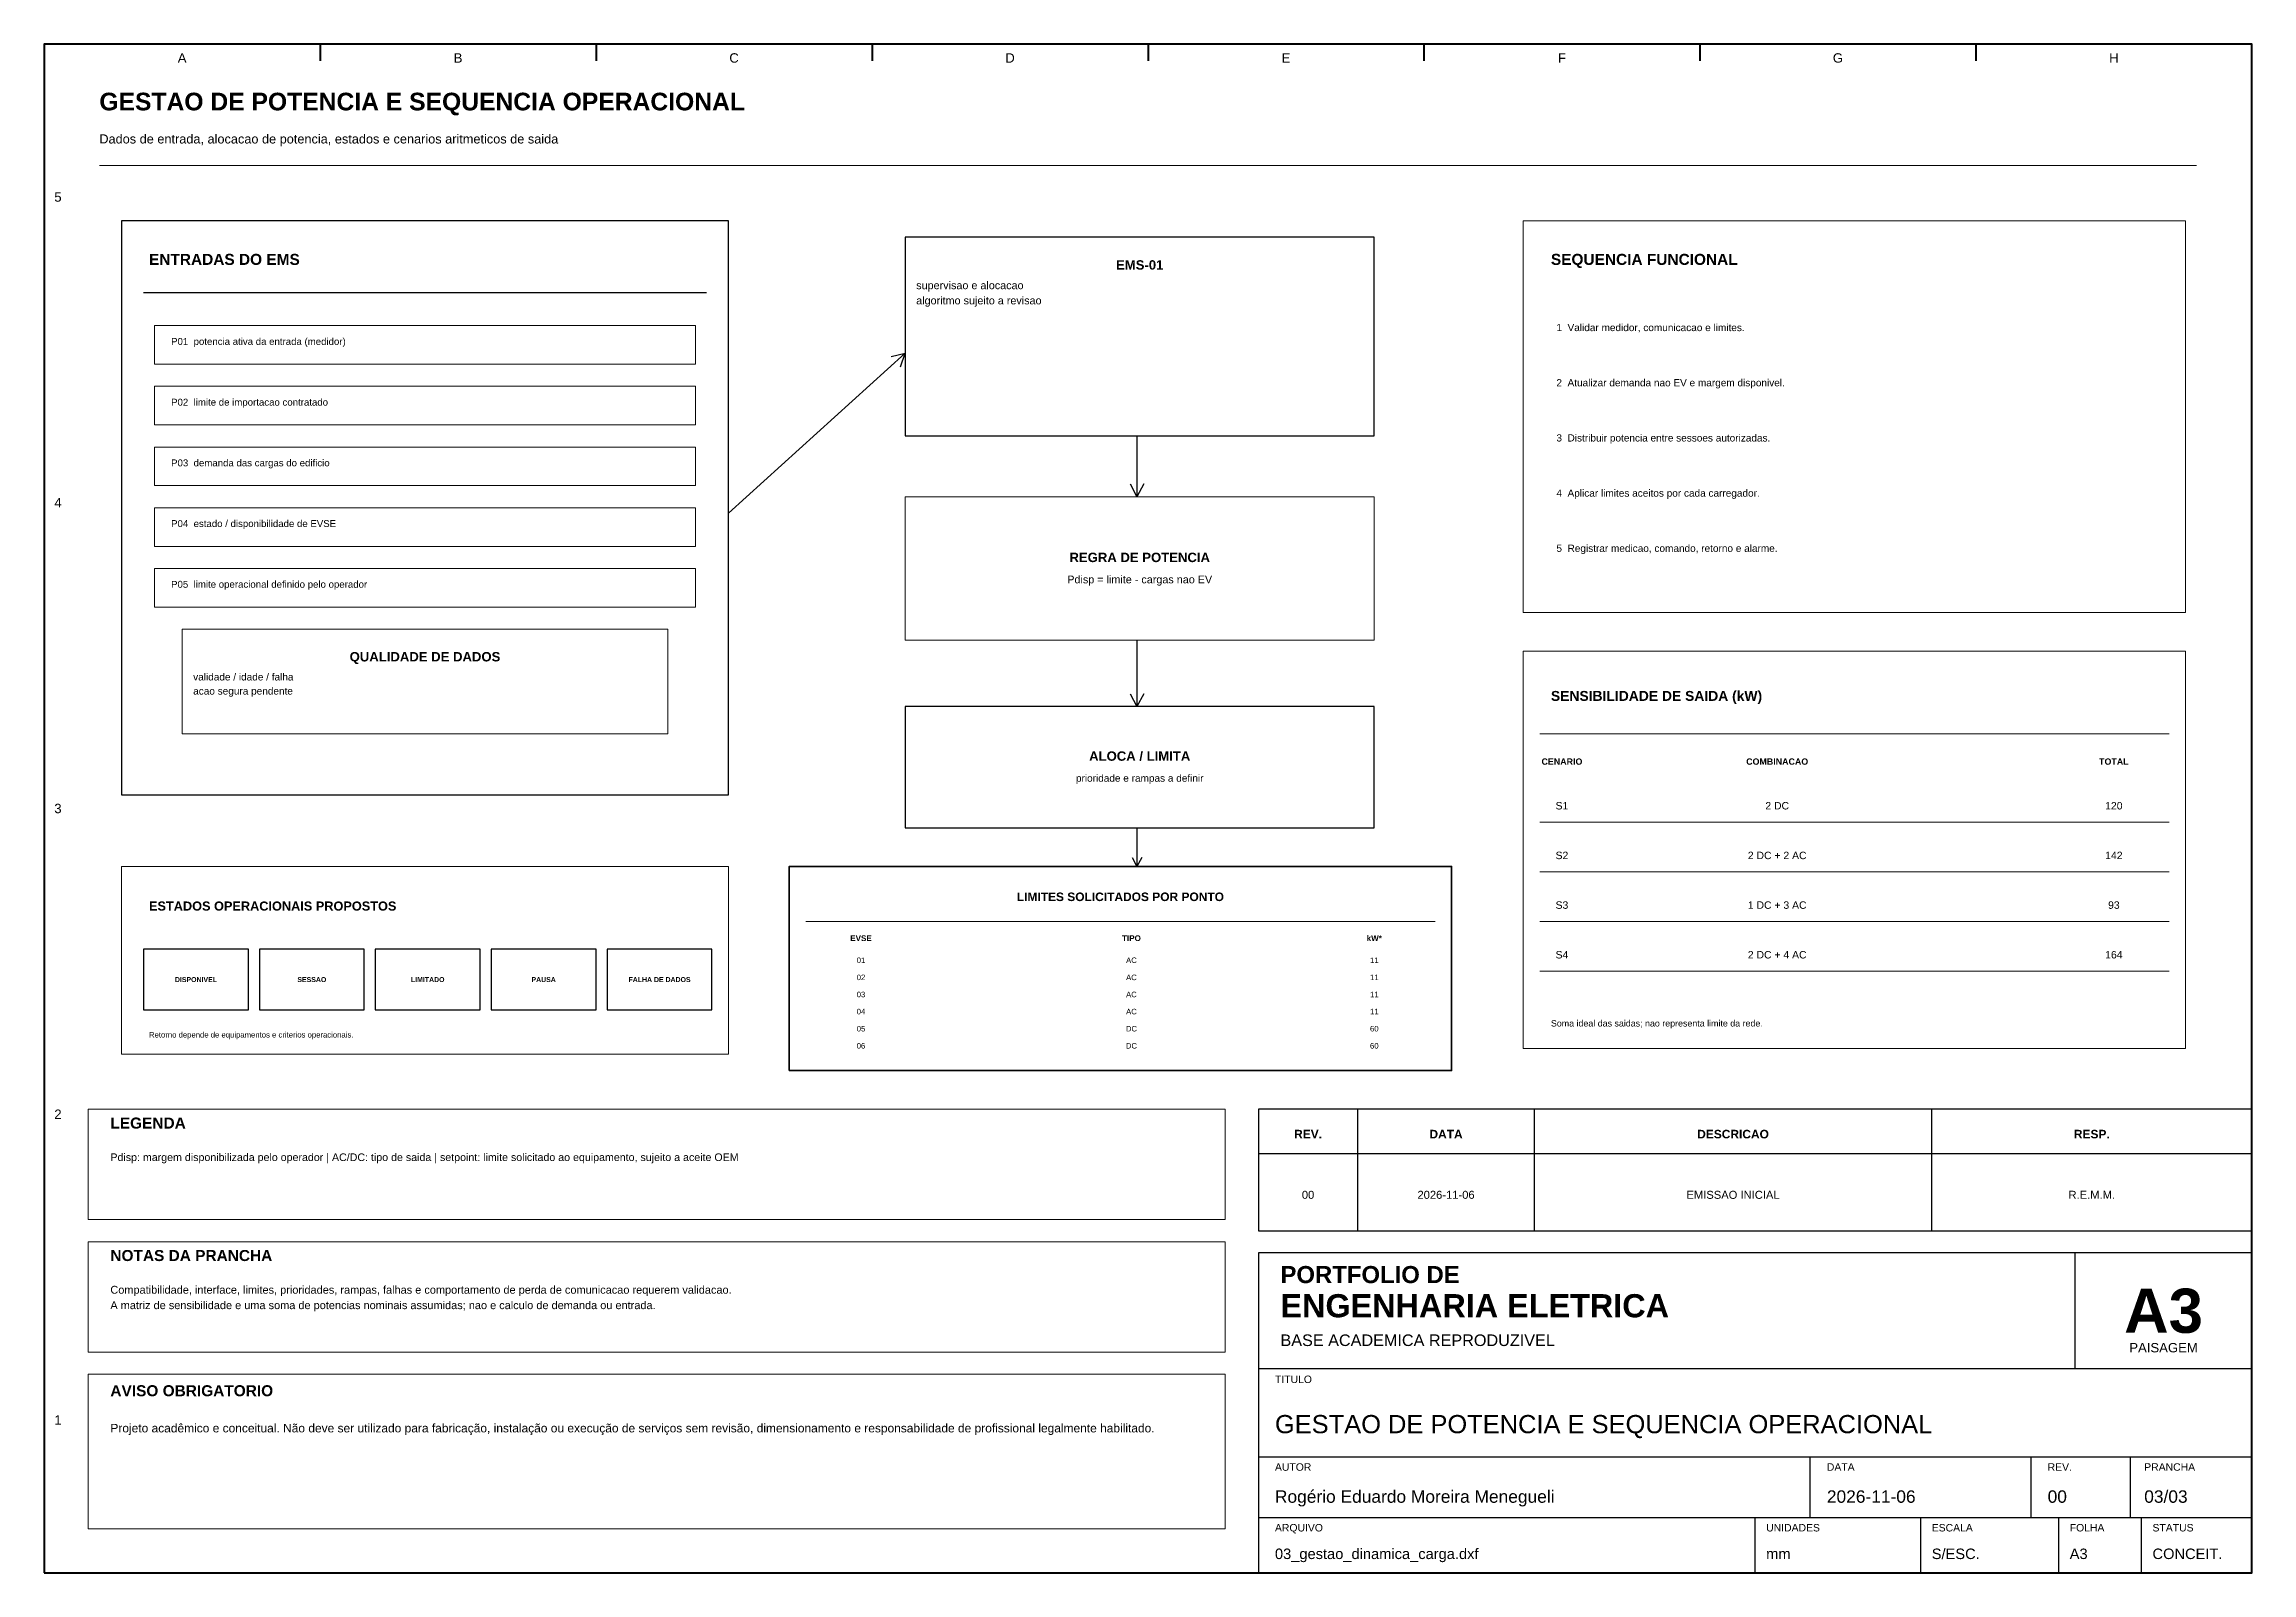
# Model space of a CAD drawing. Header units: millimetres. Extents: x 10 to 410, y 10 to 287.
import ezdxf
from ezdxf.enums import TextEntityAlignment as Align

# ---------------------------------------------------------------- set-up
doc = ezdxf.new("R2010")
doc.units = ezdxf.units.MM
for name, color, linetype, lineweight in [('00_MOLDURA', 7, 'CONTINUOUS', 50), ('01_CARIMBO', 7, 'CONTINUOUS', 25), ('02_TEXTO', 7, 'CONTINUOUS', 18), ('03_COTAS', 4, 'CONTINUOUS', 18), ('04_EQUIPAMENTOS', 2, 'CONTINUOUS', 35), ('06_COMANDO', 3, 'CONTINUOUS', 25), ('07_INSTRUMENTACAO', 6, 'CONTINUOUS', 25), ('12_LEGENDA', 7, 'CONTINUOUS', 18), ('13_NOTAS', 7, 'CONTINUOUS', 18)]:
    doc.layers.add(name, color=color, linetype=linetype, lineweight=lineweight)
doc.styles.add('PORTFOLIO_TEXTO', font='arial.ttf')
doc.styles.add('PORTFOLIO_TITULO', font='arialbd.ttf', dxfattribs={"width": 0.92})

# ---------------------------------------------------------------- blocks, each defined once
blk = doc.blocks.new('CARIMBO_A3')
at = {"layer": '01_CARIMBO'}
for p, q in [((148, 37), (148, 58)), ((0, 37), (180, 37)), ((0, 21), (180, 21)), ((100, 10), (100, 21)), ((140, 10), (140, 21)), ((158, 10), (158, 21)), ((0, 10), (180, 10)), ((90, 0), (90, 10)), ((120, 0), (120, 10)), ((145, 0), (145, 10)), ((160, 0), (160, 10))]:
    blk.add_line(p, q, dxfattribs=at)
blk.add_lwpolyline([(0, 0), (180, 0), (180, 58), (0, 58)], close=True, dxfattribs=at)
at = {"layer": '01_CARIMBO', "style": 'PORTFOLIO_TEXTO'}
for s, p in [('TITULO', (3, 34.4)), ('AUTOR', (3, 18.5)), ('DATA', (103, 18.5)), ('REV.', (143, 18.5)), ('PRANCHA', (160.5, 18.5)), ('ARQUIVO', (3, 7.5)), ('UNIDADES', (92, 7.5)), ('ESCALA', (122, 7.5)), ('FOLHA', (147, 7.5)), ('STATUS', (162, 7.5))]:
    blk.add_text(s, height=1.35, dxfattribs=at).set_placement(p)
at = {"layer": '02_TEXTO'}
for s, height, style, p in [('PORTFOLIO DE', 3.1, 'PORTFOLIO_TITULO', (4, 52.5)), ('ENGENHARIA ELETRICA', 4.2, 'PORTFOLIO_TITULO', (4, 46.3)), ('BASE ACADEMICA REPRODUZIVEL', 2.1, 'PORTFOLIO_TEXTO', (4, 41.1))]:
    blk.add_text(s, height=height, dxfattribs=dict(at, style=style)).set_placement(p)
for s, height, style, p in [('A3', 8, 'PORTFOLIO_TITULO', (164, 47.5)), ('PAISAGEM', 1.7, 'PORTFOLIO_TEXTO', (164, 40.8))]:
    blk.add_text(s, height=height, dxfattribs=dict(at, style=style)).set_placement(p, align=Align.MIDDLE_CENTER)
at = {"layer": '02_TEXTO', "style": 'PORTFOLIO_TEXTO'}
for tag, p, height in [('TITULO', (3, 25.3), 3.3), ('AUTOR', (3, 12.7), 2.25), ('DATA', (103, 12.7), 2.25), ('REVISAO', (143, 12.7), 2.25), ('PRANCHA', (160.5, 12.7), 2.25), ('ARQUIVO', (3, 2.5), 1.9), ('UNIDADES', (92, 2.5), 1.9), ('ESCALA', (122, 2.5), 1.9), ('FOLHA', (147, 2.5), 1.9), ('STATUS', (162, 2.5), 1.9)]:
    blk.add_attdef(tag, p, '', height=height, dxfattribs=at)

msp = doc.modelspace()

# ---------------------------------------------------------------- linework, layer by layer
at = {"layer": '00_MOLDURA'}
for p, q in [((60, 287), (60, 284)), ((110, 287), (110, 284)), ((160, 287), (160, 284)), ((210, 287), (210, 284)), ((260, 287), (260, 284)), ((310, 287), (310, 284)), ((360, 287), (360, 284))]:
    msp.add_line(p, q, dxfattribs=at)
msp.add_lwpolyline([(10, 10), (410, 10), (410, 287), (10, 287)], close=True, dxfattribs=at)
at = {"layer": '01_CARIMBO'}
for p, q in [((248, 72), (248, 94)), ((280, 72), (280, 94)), ((352, 72), (352, 94)), ((230, 86), (410, 86))]:
    msp.add_line(p, q, dxfattribs=at)
msp.add_lwpolyline([(230, 72), (410, 72), (410, 94), (230, 94)], close=True, dxfattribs=at)
at = {"layer": '03_COTAS'}
for p, q in [((20, 265), (400, 265)), ((281, 162), (395, 162)), ((281, 146), (395, 146)), ((281, 137), (395, 137)), ((148, 128), (262, 128)), ((281, 128), (395, 128)), ((281, 119), (395, 119))]:
    msp.add_line(p, q, dxfattribs=at)
msp.add_lwpolyline([(278, 105), (398, 105), (398, 177), (278, 177)], close=True, dxfattribs=at)
at = {"layer": '04_EQUIPAMENTOS'}
msp.add_lwpolyline([(145, 101), (265, 101), (265, 138), (145, 138)], close=True, dxfattribs=at)
at = {"layer": '06_COMANDO'}
for p, q in [((208, 179), (208, 167)), ((206.74, 169.3), (208, 167)), ((209.26, 169.3), (208, 167)), ((208, 145), (208, 138)), ((207.12, 139.6), (208, 138)), ((208.88, 139.6), (208, 138))]:
    msp.add_line(p, q, dxfattribs=at)
for points in [[(166, 145), (251, 145), (251, 167), (166, 167)], [(28, 112), (47, 112), (47, 123), (28, 123)], [(49, 112), (68, 112), (68, 123), (49, 123)], [(70, 112), (89, 112), (89, 123), (70, 123)], [(91, 112), (110, 112), (110, 123), (91, 123)], [(112, 112), (131, 112), (131, 123), (112, 123)]]:
    msp.add_lwpolyline(points, close=True, dxfattribs=at)
at = {"layer": '07_INSTRUMENTACAO'}
for p, q in [((28, 242), (130, 242)), ((134, 202), (166, 231)), ((163.45, 230.39), (166, 231)), ((165.15, 228.52), (166, 231)), ((208, 216), (208, 205)), ((206.74, 207.3), (208, 205)), ((209.26, 207.3), (208, 205))]:
    msp.add_line(p, q, dxfattribs=at)
for points in [[(24, 151), (134, 151), (134, 255), (24, 255)], [(166, 216), (251, 216), (251, 252), (166, 252)]]:
    msp.add_lwpolyline(points, close=True, dxfattribs=at)
at = {"layer": '12_LEGENDA'}
for points in [[(278, 184), (398, 184), (398, 255), (278, 255)], [(30, 229), (128, 229), (128, 236), (30, 236)], [(30, 218), (128, 218), (128, 225), (30, 225)], [(30, 207), (128, 207), (128, 214), (30, 214)], [(30, 196), (128, 196), (128, 203), (30, 203)], [(30, 185), (128, 185), (128, 192), (30, 192)], [(18, 74), (224, 74), (224, 94), (18, 94)]]:
    msp.add_lwpolyline(points, close=True, dxfattribs=at)
at = {"layer": '13_NOTAS'}
for points in [[(166, 179), (251, 179), (251, 205), (166, 205)], [(35, 162), (123, 162), (123, 181), (35, 181)], [(24, 104), (134, 104), (134, 138), (24, 138)], [(18, 50), (224, 50), (224, 70), (18, 70)], [(18, 18), (224, 18), (224, 46), (18, 46)]]:
    msp.add_lwpolyline(points, close=True, dxfattribs=at)

# ---------------------------------------------------------------- block references
at = {"layer": '01_CARIMBO'}
msp.add_blockref('CARIMBO_A3', (230, 10), dxfattribs=at).add_auto_attribs({'TITULO': 'GESTAO DE POTENCIA E SEQUENCIA OPERACIONAL', 'AUTOR': 'Rogério Eduardo Moreira Menegueli', 'DATA': '2026-11-06', 'REVISAO': '00', 'PRANCHA': '03/03', 'ARQUIVO': '03_gestao_dinamica_carga.dxf', 'UNIDADES': 'mm', 'ESCALA': 'S/ESC.', 'FOLHA': 'A3', 'STATUS': 'CONCEIT.'})

# ---------------------------------------------------------------- texts
at = {"layer": '00_MOLDURA', "style": 'PORTFOLIO_TEXTO'}
for s, p in [('A', (35, 284.5)), ('B', (85, 284.5)), ('C', (135, 284.5)), ('D', (185, 284.5)), ('E', (235, 284.5)), ('F', (285, 284.5)), ('G', (335, 284.5)), ('H', (385, 284.5)), ('5', (12.5, 259.3)), ('4', (12.5, 203.9)), ('3', (12.5, 148.5)), ('2', (12.5, 93.1)), ('1', (12.5, 37.7))]:
    msp.add_text(s, height=1.7, dxfattribs=at).set_placement(p, align=Align.MIDDLE_CENTER)
at = {"layer": '01_CARIMBO', "style": 'PORTFOLIO_TITULO'}
for s, p in [('REV.', (239, 89.5)), ('DATA', (264, 89.5)), ('DESCRICAO', (316, 89.5)), ('RESP.', (381, 89.5))]:
    msp.add_text(s, height=1.55, dxfattribs=at).set_placement(p, align=Align.MIDDLE_CENTER)
at = {"layer": '02_TEXTO'}
for s, height, style, p in [('GESTAO DE POTENCIA E SEQUENCIA OPERACIONAL', 3.2, 'PORTFOLIO_TITULO', (20, 275)), ('Dados de entrada, alocacao de potencia, estados e cenarios aritmeticos de saida', 1.65, 'PORTFOLIO_TEXTO', (20, 269)), ('1  Validar medidor, comunicacao e limites.', 1.3, 'PORTFOLIO_TEXTO', (284, 235)), ('P01  potencia ativa da entrada (medidor)', 1.25, 'PORTFOLIO_TEXTO', (33, 232.5)), ('2  Atualizar demanda nao EV e margem disponivel.', 1.3, 'PORTFOLIO_TEXTO', (284, 225)), ('P02  limite de importacao contratado', 1.25, 'PORTFOLIO_TEXTO', (33, 221.5)), ('3  Distribuir potencia entre sessoes autorizadas.', 1.3, 'PORTFOLIO_TEXTO', (284, 215)), ('P03  demanda das cargas do edificio', 1.25, 'PORTFOLIO_TEXTO', (33, 210.5)), ('4  Aplicar limites aceitos por cada carregador.', 1.3, 'PORTFOLIO_TEXTO', (284, 205)), ('P04  estado / disponibilidade de EVSE', 1.25, 'PORTFOLIO_TEXTO', (33, 199.5)), ('5  Registrar medicao, comando, retorno e alarme.', 1.3, 'PORTFOLIO_TEXTO', (284, 195)), ('P05  limite operacional definido pelo operador', 1.25, 'PORTFOLIO_TEXTO', (33, 188.5))]:
    msp.add_text(s, height=height, dxfattribs=dict(at, style=style)).set_placement(p)
at = {"layer": '02_TEXTO', "style": 'PORTFOLIO_TEXTO'}
for s, height, p in [('Pdisp = limite - cargas nao EV', 1.4, (208.5, 190)), ('prioridade e rampas a definir', 1.3, (208.5, 154)), ('S1', 1.35, (285, 149)), ('2 DC', 1.35, (324, 149)), ('120', 1.35, (385, 149)), ('S2', 1.35, (285, 140)), ('2 DC + 2 AC', 1.35, (324, 140)), ('142', 1.35, (385, 140)), ('S3', 1.35, (285, 131)), ('1 DC + 3 AC', 1.35, (324, 131)), ('93', 1.35, (385, 131)), ('01', 1, (158, 121)), ('AC', 1, (207, 121)), ('11', 1, (251, 121)), ('S4', 1.35, (285, 122)), ('2 DC + 4 AC', 1.35, (324, 122)), ('164', 1.35, (385, 122)), ('02', 1, (158, 117.9)), ('AC', 1, (207, 117.9)), ('11', 1, (251, 117.9)), ('03', 1, (158, 114.8)), ('04', 1, (158, 111.7)), ('AC', 1, (207, 114.8)), ('AC', 1, (207, 111.7)), ('11', 1, (251, 114.8)), ('11', 1, (251, 111.7)), ('05', 1, (158, 108.6)), ('DC', 1, (207, 108.6)), ('60', 1, (251, 108.6)), ('06', 1, (158, 105.5)), ('DC', 1, (207, 105.5)), ('60', 1, (251, 105.5)), ('00', 1.45, (239, 78.5)), ('2026-11-06', 1.45, (264, 78.5)), ('EMISSAO INICIAL', 1.45, (316, 78.5)), ('R.E.M.M.', 1.45, (381, 78.5))]:
    msp.add_text(s, height=height, dxfattribs=at).set_placement(p, align=Align.MIDDLE_CENTER)
at = {"layer": '02_TEXTO', "attachment_point": 1, "line_spacing_factor": 1.18, "style": 'PORTFOLIO_TEXTO'}
for s, insert, char_height, width in [('supervisao e alocacao\\Palgoritmo sujeito a revisao', (168, 244), 1.4, 81), ('validade / idade / falha\\Pacao segura pendente', (37, 173), 1.3, 84)]:
    msp.add_mtext(s, dxfattribs=dict(at, insert=insert, char_height=char_height, width=width))
at = {"layer": '03_COTAS', "style": 'PORTFOLIO_TITULO'}
msp.add_text('SENSIBILIDADE DE SAIDA (kW)', height=1.8, dxfattribs=at).set_placement((283, 168))
at = {"layer": '04_EQUIPAMENTOS', "style": 'PORTFOLIO_TITULO'}
msp.add_text('LIMITES SOLICITADOS POR PONTO', height=1.55, dxfattribs=at).set_placement((205, 132.5), align=Align.MIDDLE_CENTER)
at = {"layer": '06_COMANDO', "style": 'PORTFOLIO_TITULO'}
for s, height, p in [('ALOCA / LIMITA', 1.7, (208.5, 158)), ('DISPONIVEL', 0.9, (37.5, 117.5)), ('SESSAO', 0.9, (58.5, 117.5)), ('LIMITADO', 0.9, (79.5, 117.5)), ('PAUSA', 0.9, (100.5, 117.5)), ('FALHA DE DADOS', 0.9, (121.5, 117.5))]:
    msp.add_text(s, height=height, dxfattribs=at).set_placement(p, align=Align.MIDDLE_CENTER)
at = {"layer": '07_INSTRUMENTACAO', "style": 'PORTFOLIO_TITULO'}
msp.add_text('ENTRADAS DO EMS', height=2, dxfattribs=at).set_placement((29, 247))
msp.add_text('EMS-01', height=1.7, dxfattribs=at).set_placement((208.5, 247), align=Align.MIDDLE_CENTER)
at = {"layer": '12_LEGENDA', "style": 'PORTFOLIO_TITULO'}
for s, p in [('SEQUENCIA FUNCIONAL', (283, 247)), ('LEGENDA', (22, 90.5))]:
    msp.add_text(s, height=2, dxfattribs=at).set_placement(p)
for s, height, p in [('CENARIO', 1.15, (285, 157)), ('COMBINACAO', 1.15, (324, 157)), ('TOTAL', 1.15, (385, 157)), ('EVSE', 1.05, (158, 125)), ('TIPO', 1.05, (207, 125)), ('kW*', 1.05, (251, 125))]:
    msp.add_text(s, height=height, dxfattribs=at).set_placement(p, align=Align.MIDDLE_CENTER)
at = {"layer": '12_LEGENDA', "insert": (22, 86), "char_height": 1.38, "width": 198, "attachment_point": 1, "line_spacing_factor": 1.18, "style": 'PORTFOLIO_TEXTO'}
msp.add_mtext('Pdisp: margem disponibilizada pelo operador | AC/DC: tipo de saida | setpoint: limite solicitado ao equipamento, sujeito a aceite OEM', dxfattribs=at)
at = {"layer": '13_NOTAS', "style": 'PORTFOLIO_TITULO'}
for s, p in [('REGRA DE POTENCIA', (208.5, 194)), ('QUALIDADE DE DADOS', (79, 176))]:
    msp.add_text(s, height=1.7, dxfattribs=at).set_placement(p, align=Align.MIDDLE_CENTER)
at = {"layer": '13_NOTAS'}
for s, height, style, p in [('ESTADOS OPERACIONAIS PROPOSTOS', 1.65, 'PORTFOLIO_TITULO', (29, 130)), ('Retorno depende de equipamentos e criterios operacionais.', 1, 'PORTFOLIO_TEXTO', (29, 107)), ('Soma ideal das saidas; nao representa limite da rede.', 1.15, 'PORTFOLIO_TEXTO', (283, 109)), ('NOTAS DA PRANCHA', 2, 'PORTFOLIO_TITULO', (22, 66.5)), ('AVISO OBRIGATORIO', 2, 'PORTFOLIO_TITULO', (22, 42))]:
    msp.add_text(s, height=height, dxfattribs=dict(at, style=style)).set_placement(p)
at = {"layer": '13_NOTAS', "width": 198, "attachment_point": 1, "line_spacing_factor": 1.18, "style": 'PORTFOLIO_TEXTO'}
for s, insert, char_height in [('Compatibilidade, interface, limites, prioridades, rampas, falhas e comportamento de perda de comunicacao requerem validacao.\\PA matriz de sensibilidade e uma soma de potencias nominais assumidas; nao e calculo de demanda ou entrada.', (22, 62), 1.42), ('Projeto acadêmico e conceitual. Não deve ser utilizado para fabricação, instalação ou execução de serviços sem revisão, dimensionamento e responsabilidade de profissional legalmente habilitado.', (22, 37), 1.55)]:
    msp.add_mtext(s, dxfattribs=dict(at, insert=insert, char_height=char_height))

doc.saveas('drawing.dxf')
